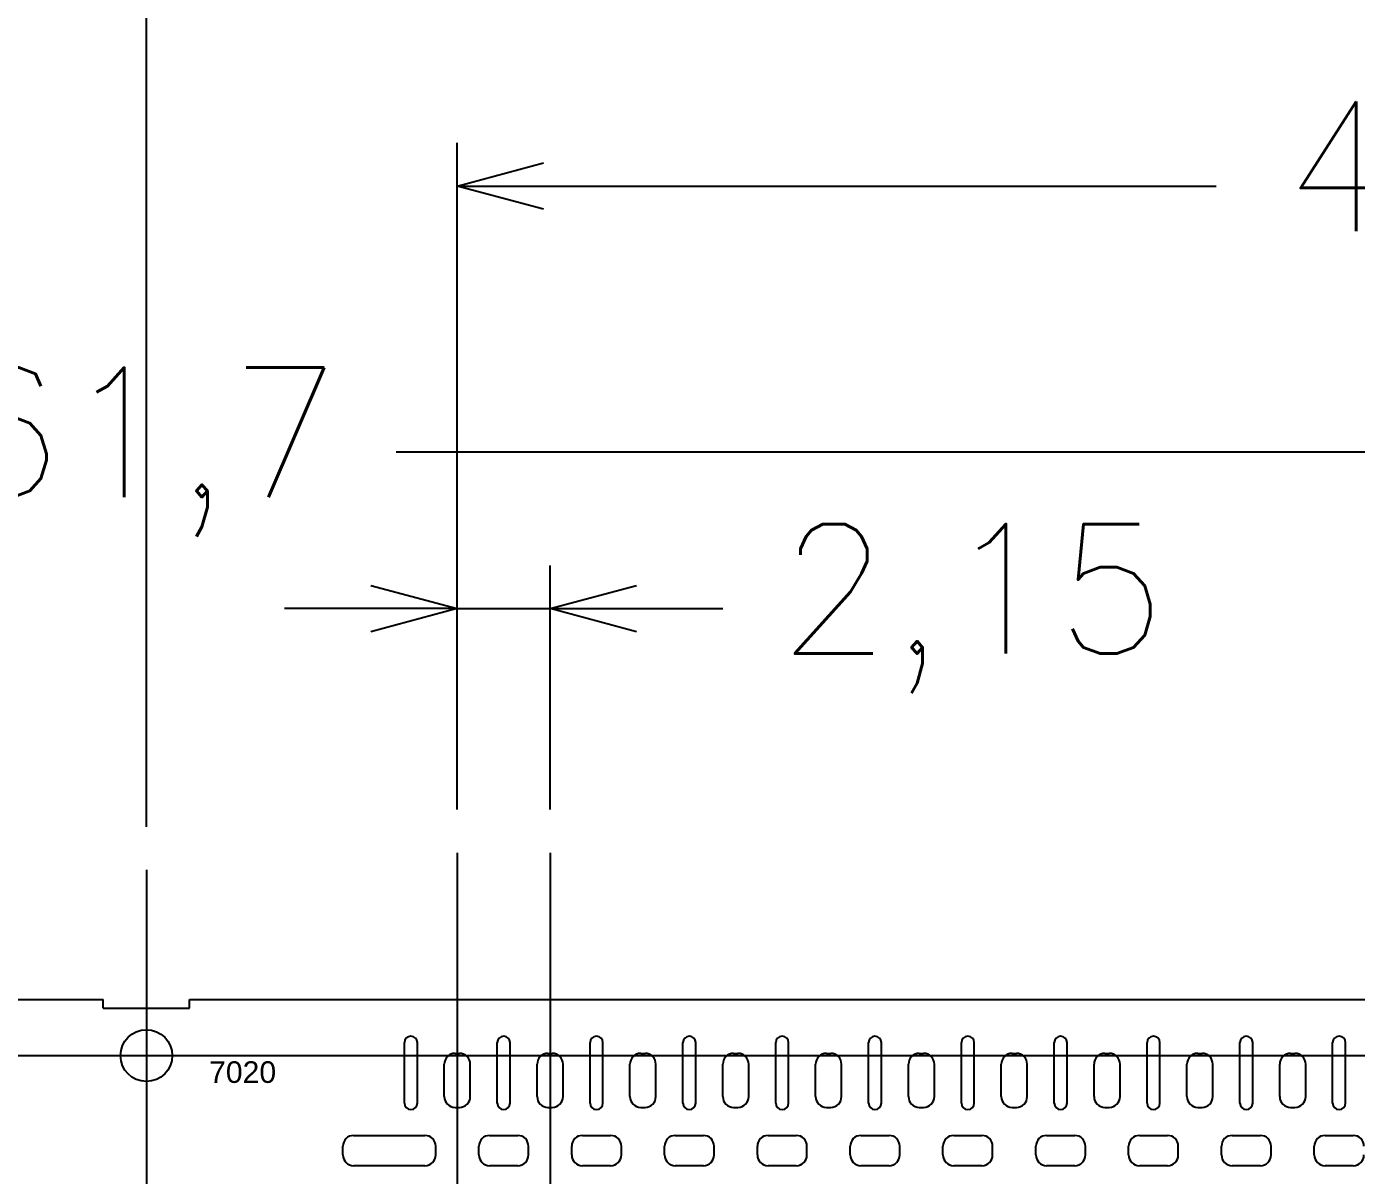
# Model space of a CAD drawing. Header units: millimetres. Extents: x -992 to 1678, y 98 to 1000.
# Drawn here: x -782.72 to -751.92, y 913.04 to 939.65 of the extents above; entities that cross this region are included whole.
import ezdxf

# ---------------------------------------------------------------- set-up
doc = ezdxf.new("R2010")
doc.units = ezdxf.units.MM
doc.header["$PDMODE"] = 3
doc.header["$PDSIZE"] = -1
doc.linetypes.add('CENTER', pattern=[10.16, 6.35, -1.27, 1.27, -1.27])
doc.layers.get('DEFPOINTS').update_dxf_attribs({"color": 10})
for name, color, linetype in [('1', 3, 'Continuous'), ('CEN', 8, 'CENTER'), ('DIM', 7, 'Continuous')]:
    doc.layers.add(name, color=color, linetype=linetype)
doc.styles.add('SIMPLEX', font='simplex')
doc.styles.get("Standard").update_dxf_attribs({"font": 'txt.shx', "bigfont": 'chineset.shx'})
doc.styles.add('STYLE3', font='arial.ttf')
doc.dimstyles.new('ISO-25', dxfattribs={"dimtxt": 2.5, "dimasz": 2.5, "dimexe": 1.25, "dimexo": 0.625, "dimtad": 1, "dimtxsty": 'Standard', "dimcen": 2.5, "dimadec": 0, "dimazin": 0, "dimtfac": 1, "dimtmove": 0, "dimatfit": 3, "dimfxl": 0, "dimarcsym": 0})

# ---------------------------------------------------------------- blocks, each defined once
blk = doc.blocks.new('_OPEN30')
at = {"color": 0, "linetype": 'ByBlock'}
for p, q in [((-1, 0.268), (0, 0)), ((0, 0), (-1, -0.268)), ((0, 0), (-1, 0))]:
    blk.add_line(p, q, dxfattribs=at)
blk = doc.blocks.new('*D2')
at = {"layer": 'DEFPOINTS', "color": 0}
for p in [(-656.549, 952.064), (-903.349, 916.616), (-656.549, 916.616)]:
    blk.add_point(p, dxfattribs=at)
at = {"layer": 'DIM', "color": 0, "lineweight": -2}
for p, q in [((-903.349, 917.616), (-903.349, 953.064)), ((-656.549, 917.616), (-656.549, 953.064)), ((-901.349, 952.064), (-787.449, 952.064)), ((-658.549, 952.064), (-772.449, 952.064))]:
    blk.add_line(p, q, dxfattribs=at)
at = {"layer": 'DIM', "color": 0, "lineweight": -2, "xscale": 2, "yscale": 2, "zscale": 2, "rotation": 180}
blk.add_blockref('_OPEN30', (-903.349, 952.064), dxfattribs=at)
at = {"layer": 'DIM', "color": 0, "lineweight": -2, "xscale": 2, "yscale": 2, "zscale": 2}
blk.add_blockref('_OPEN30', (-656.549, 952.064), dxfattribs=at)
at = {"layer": 'DIM', "color": 0, "insert": (-779.949, 952.064), "char_height": 3, "attachment_point": 5, "style": 'SIMPLEX'}
blk.add_mtext('246,8', dxfattribs=at)
blk = doc.blocks.new('*D26')
at = {"layer": 'DEFPOINTS', "color": 0}
for p in [(-725.449, 935.955), (-772.749, 920.516), (-725.449, 920.516)]:
    blk.add_point(p, dxfattribs=at)
at = {"layer": 'DIM', "color": 0, "lineweight": -2}
for p, q in [((-772.749, 921.516), (-772.749, 936.955)), ((-725.449, 921.516), (-725.449, 936.955)), ((-770.749, 935.955), (-755.17, 935.955)), ((-727.449, 935.955), (-743.027, 935.955))]:
    blk.add_line(p, q, dxfattribs=at)
at = {"layer": 'DIM', "color": 0, "lineweight": -2, "xscale": 2, "yscale": 2, "zscale": 2, "rotation": 180}
blk.add_blockref('_OPEN30', (-772.749, 935.955), dxfattribs=at)
at = {"layer": 'DIM', "color": 0, "lineweight": -2, "xscale": 2, "yscale": 2, "zscale": 2}
blk.add_blockref('_OPEN30', (-725.449, 935.955), dxfattribs=at)
at = {"layer": 'DIM', "color": 0, "insert": (-749.099, 935.955), "char_height": 3, "attachment_point": 5, "style": 'SIMPLEX'}
blk.add_mtext('47,3', dxfattribs=at)
blk = doc.blocks.new('*D27')
at = {"layer": 'DEFPOINTS', "color": 0}
for p in [(-770.599, 926.169), (-772.749, 920.516), (-770.599, 920.516)]:
    blk.add_point(p, dxfattribs=at)
at = {"layer": 'DIM', "color": 0, "lineweight": -2}
for p, q in [((-772.749, 921.516), (-772.749, 927.169)), ((-770.599, 921.516), (-770.599, 927.169)), ((-774.749, 926.169), (-776.749, 926.169)), ((-772.749, 926.169), (-770.599, 926.169)), ((-768.599, 926.169), (-766.599, 926.169))]:
    blk.add_line(p, q, dxfattribs=at)
at = {"layer": 'DIM', "color": 0, "lineweight": -2, "xscale": 2, "yscale": 2, "zscale": 2}
blk.add_blockref('_OPEN30', (-772.749, 926.169), dxfattribs=at)
at = {"layer": 'DIM', "color": 0, "lineweight": -2, "xscale": 2, "yscale": 2, "zscale": 2, "rotation": 180}
blk.add_blockref('_OPEN30', (-770.599, 926.169), dxfattribs=at)
at = {"layer": 'DIM', "color": 0, "insert": (-760.813, 926.169), "char_height": 3, "attachment_point": 5, "style": 'SIMPLEX'}
blk.add_mtext('2,15', dxfattribs=at)
blk = doc.blocks.new('*D32')
at = {"layer": 'DEFPOINTS', "color": 0}
for p in [(-779.949, 942.797), (-841.649, 920.116), (-779.949, 920.116)]:
    blk.add_point(p, dxfattribs=at)
at = {"layer": 'DIM', "color": 0, "lineweight": -2}
for p, q in [((-841.649, 921.116), (-841.649, 943.797)), ((-779.949, 921.116), (-779.949, 943.797)), ((-839.649, 942.797), (-816.584, 942.797)), ((-781.949, 942.797), (-805.013, 942.797))]:
    blk.add_line(p, q, dxfattribs=at)
at = {"layer": 'DIM', "color": 0, "lineweight": -2, "xscale": 2, "yscale": 2, "zscale": 2, "rotation": 180}
blk.add_blockref('_OPEN30', (-841.649, 942.797), dxfattribs=at)
at = {"layer": 'DIM', "color": 0, "lineweight": -2, "xscale": 2, "yscale": 2, "zscale": 2}
blk.add_blockref('_OPEN30', (-779.949, 942.797), dxfattribs=at)
at = {"layer": 'DIM', "color": 0, "insert": (-810.799, 942.797), "char_height": 3, "attachment_point": 5, "style": 'SIMPLEX'}
blk.add_mtext('61,7', dxfattribs=at)
blk = doc.blocks.new('*D30')
at = {"layer": 'DEFPOINTS', "color": 0}
for p in [(-718.249, 942.797), (-779.949, 920.116), (-718.249, 920.116)]:
    blk.add_point(p, dxfattribs=at)
at = {"layer": 'DIM', "color": 0, "lineweight": -2}
for p, q in [((-779.949, 921.116), (-779.949, 943.797)), ((-718.249, 921.116), (-718.249, 943.797)), ((-777.949, 942.797), (-754.884, 942.797)), ((-720.249, 942.797), (-743.313, 942.797))]:
    blk.add_line(p, q, dxfattribs=at)
at = {"layer": 'DIM', "color": 0, "lineweight": -2, "xscale": 2, "yscale": 2, "zscale": 2, "rotation": 180}
blk.add_blockref('_OPEN30', (-779.949, 942.797), dxfattribs=at)
at = {"layer": 'DIM', "color": 0, "lineweight": -2, "xscale": 2, "yscale": 2, "zscale": 2}
blk.add_blockref('_OPEN30', (-718.249, 942.797), dxfattribs=at)
at = {"layer": 'DIM', "color": 0, "insert": (-749.099, 942.797), "char_height": 3, "attachment_point": 5, "style": 'SIMPLEX'}
blk.add_mtext('61,7', dxfattribs=at)
blk = doc.blocks.new('*D37')
at = {"layer": 'DEFPOINTS', "color": 0}
for p in [(-749.099, 929.794), (-810.799, 920.616), (-749.099, 920.616)]:
    blk.add_point(p, dxfattribs=at)
at = {"layer": 'DIM', "color": 0, "lineweight": -2}
for p, q in [((-810.799, 921.616), (-810.799, 930.794)), ((-749.099, 921.616), (-749.099, 930.794)), ((-808.799, 929.794), (-785.734, 929.794)), ((-751.099, 929.794), (-774.163, 929.794))]:
    blk.add_line(p, q, dxfattribs=at)
at = {"layer": 'DIM', "color": 0, "lineweight": -2, "xscale": 2, "yscale": 2, "zscale": 2, "rotation": 180}
blk.add_blockref('_OPEN30', (-810.799, 929.794), dxfattribs=at)
at = {"layer": 'DIM', "color": 0, "lineweight": -2, "xscale": 2, "yscale": 2, "zscale": 2}
blk.add_blockref('_OPEN30', (-749.099, 929.794), dxfattribs=at)
at = {"layer": 'DIM', "color": 0, "insert": (-779.949, 929.794), "char_height": 3, "attachment_point": 5, "style": 'SIMPLEX'}
blk.add_mtext('61,7', dxfattribs=at)

msp = doc.modelspace()

# ---------------------------------------------------------------- linework, layer by layer
at = {"layer": '1', "linetype": 'ByBlock'}
for p, q in [((-810.7986804, 917.11640189), (-780.9486804, 917.11640189)), ((-778.9486804, 917.11640189), (-749.0986804, 917.11640189)), ((-773.2486804, 913.51640189), (-773.2486804, 913.71640189)), ((-772.2486804, 913.51640189), (-772.2486804, 913.71640189)), ((-771.0986804, 913.51640189), (-771.0986804, 913.71640189)), ((-770.0986804, 913.51640189), (-770.0986804, 913.71640189)), ((-768.9486804, 913.51640189), (-768.9486804, 913.71640189)), ((-767.9486804, 913.51640189), (-767.9486804, 913.71640189)), ((-766.7986804, 913.51640189), (-766.7986804, 913.71640189)), ((-765.7986804, 913.51640189), (-765.7986804, 913.71640189)), ((-764.6486804, 913.51640189), (-764.6486804, 913.71640189)), ((-763.6486804, 913.51640189), (-763.6486804, 913.71640189)), ((-762.4986804, 913.51640189), (-762.4986804, 913.71640189)), ((-761.4986804, 913.51640189), (-761.4986804, 913.71640189)), ((-760.3486804, 913.51640189), (-760.3486804, 913.71640189)), ((-759.3486804, 913.51640189), (-759.3486804, 913.71640189)), ((-758.1986804, 913.51640189), (-758.1986804, 913.71640189)), ((-757.1986804, 913.51640189), (-757.1986804, 913.71640189)), ((-756.0486804, 913.51640189), (-756.0486804, 913.71640189)), ((-755.0486804, 913.51640189), (-755.0486804, 913.71640189)), ((-753.8986804, 913.51640189), (-753.8986804, 913.71640189)), ((-752.8986804, 913.51640189), (-752.8986804, 913.71640189)), ((-773.4986804, 913.26640189), (-775.1486804, 913.26640189)), ((-771.3486804, 913.26640189), (-771.9986804, 913.26640189)), ((-769.1986804, 913.26640189), (-769.8486804, 913.26640189)), ((-767.0486804, 913.26640189), (-767.6986804, 913.26640189)), ((-764.8986804, 913.26640189), (-765.5486804, 913.26640189)), ((-762.7486804, 913.26640189), (-763.3986804, 913.26640189)), ((-760.5986804, 913.26640189), (-761.2486804, 913.26640189)), ((-758.4486804, 913.26640189), (-759.0986804, 913.26640189)), ((-756.2986804, 913.26640189), (-756.9486804, 913.26640189)), ((-754.1486804, 913.26640189), (-754.7986804, 913.26640189)), ((-751.9986804, 913.26640189), (-752.6486804, 913.26640189))]:
    msp.add_line(p, q, dxfattribs=at)
at = {"layer": '1'}
for p, q in [((-780.9486804, 916.91640189), (-780.9486804, 917.11640189)), ((-780.9486804, 916.91640189), (-779.9486804, 916.91640189)), ((-779.9486804, 916.91640189), (-778.9486804, 916.91640189)), ((-778.9486804, 916.91640189), (-778.9486804, 917.11640189)), ((-773.9736804, 914.71640189), (-773.9736804, 916.11640189)), ((-773.9736804, 914.71640189), (-773.9736804, 916.11640189)), ((-773.6736804, 914.71640189), (-773.6736804, 916.11640189)), ((-773.6736804, 914.71640189), (-773.6736804, 916.11640189)), ((-771.8236804, 914.71640189), (-771.8236804, 916.11640189)), ((-771.8236804, 914.71640189), (-771.8236804, 916.11640189)), ((-771.5236804, 914.71640189), (-771.5236804, 916.11640189)), ((-771.5236804, 914.71640189), (-771.5236804, 916.11640189)), ((-769.6736804, 914.71640189), (-769.6736804, 916.11640189)), ((-769.6736804, 914.71640189), (-769.6736804, 916.11640189)), ((-769.3736804, 914.71640189), (-769.3736804, 916.11640189)), ((-769.3736804, 914.71640189), (-769.3736804, 916.11640189)), ((-767.5236804, 914.71640189), (-767.5236804, 916.11640189)), ((-767.5236804, 914.71640189), (-767.5236804, 916.11640189)), ((-767.2236804, 914.71640189), (-767.2236804, 916.11640189)), ((-767.2236804, 914.71640189), (-767.2236804, 916.11640189)), ((-765.3736804, 914.71640189), (-765.3736804, 916.11640189)), ((-765.3736804, 914.71640189), (-765.3736804, 916.11640189)), ((-765.0736804, 914.71640189), (-765.0736804, 916.11640189)), ((-765.0736804, 914.71640189), (-765.0736804, 916.11640189)), ((-763.2236804, 914.71640189), (-763.2236804, 916.11640189)), ((-763.2236804, 914.71640189), (-763.2236804, 916.11640189)), ((-762.9236804, 914.71640189), (-762.9236804, 916.11640189)), ((-762.9236804, 914.71640189), (-762.9236804, 916.11640189)), ((-761.0736804, 914.71640189), (-761.0736804, 916.11640189)), ((-761.0736804, 914.71640189), (-761.0736804, 916.11640189)), ((-760.7736804, 914.71640189), (-760.7736804, 916.11640189)), ((-760.7736804, 914.71640189), (-760.7736804, 916.11640189)), ((-758.9236804, 914.71640189), (-758.9236804, 916.11640189)), ((-758.9236804, 914.71640189), (-758.9236804, 916.11640189)), ((-758.6236804, 914.71640189), (-758.6236804, 916.11640189)), ((-758.6236804, 914.71640189), (-758.6236804, 916.11640189)), ((-756.7736804, 914.71640189), (-756.7736804, 916.11640189)), ((-756.7736804, 914.71640189), (-756.7736804, 916.11640189)), ((-756.4736804, 914.71640189), (-756.4736804, 916.11640189)), ((-756.4736804, 914.71640189), (-756.4736804, 916.11640189)), ((-754.6236804, 914.71640189), (-754.6236804, 916.11640189)), ((-754.6236804, 914.71640189), (-754.6236804, 916.11640189)), ((-754.3236804, 914.71640189), (-754.3236804, 916.11640189)), ((-754.3236804, 914.71640189), (-754.3236804, 916.11640189)), ((-752.4736804, 914.71640189), (-752.4736804, 916.11640189)), ((-752.4736804, 914.71640189), (-752.4736804, 916.11640189)), ((-752.1736804, 914.71640189), (-752.1736804, 916.11640189)), ((-752.1736804, 914.71640189), (-752.1736804, 916.11640189)), ((-772.7986804, 915.86640189), (-772.6986804, 915.86640189)), ((-770.6486804, 915.86640189), (-770.5486804, 915.86640189)), ((-768.4986804, 915.86640189), (-768.3986804, 915.86640189)), ((-766.3486804, 915.86640189), (-766.2486804, 915.86640189)), ((-764.1986804, 915.86640189), (-764.0986804, 915.86640189)), ((-762.0486804, 915.86640189), (-761.9486804, 915.86640189)), ((-759.8986804, 915.86640189), (-759.7986804, 915.86640189)), ((-757.7486804, 915.86640189), (-757.6486804, 915.86640189)), ((-755.5986804, 915.86640189), (-755.4986804, 915.86640189)), ((-753.4486804, 915.86640189), (-753.3486804, 915.86640189)), ((-773.0486804, 914.86640189), (-773.0486804, 915.61640189)), ((-772.4486804, 914.86640189), (-772.4486804, 915.61640189)), ((-770.8986804, 914.86640189), (-770.8986804, 915.61640189)), ((-770.2986804, 914.86640189), (-770.2986804, 915.61640189)), ((-768.7486804, 914.86640189), (-768.7486804, 915.61640189)), ((-768.1486804, 914.86640189), (-768.1486804, 915.61640189)), ((-766.5986804, 914.86640189), (-766.5986804, 915.61640189)), ((-765.9986804, 914.86640189), (-765.9986804, 915.61640189)), ((-764.4486804, 914.86640189), (-764.4486804, 915.61640189)), ((-763.8486804, 914.86640189), (-763.8486804, 915.61640189)), ((-762.2986804, 914.86640189), (-762.2986804, 915.61640189)), ((-761.6986804, 914.86640189), (-761.6986804, 915.61640189)), ((-760.1486804, 914.86640189), (-760.1486804, 915.61640189)), ((-759.5486804, 914.86640189), (-759.5486804, 915.61640189)), ((-757.9986804, 914.86640189), (-757.9986804, 915.61640189)), ((-757.3986804, 914.86640189), (-757.3986804, 915.61640189)), ((-755.8486804, 914.86640189), (-755.8486804, 915.61640189)), ((-755.2486804, 914.86640189), (-755.2486804, 915.61640189)), ((-753.6986804, 914.86640189), (-753.6986804, 915.61640189)), ((-753.0986804, 914.86640189), (-753.0986804, 915.61640189)), ((-772.7986804, 914.61640189), (-772.6986804, 914.61640189)), ((-770.6486804, 914.61640189), (-770.5486804, 914.61640189)), ((-768.4986804, 914.61640189), (-768.3986804, 914.61640189)), ((-766.3486804, 914.61640189), (-766.2486804, 914.61640189)), ((-764.1986804, 914.61640189), (-764.0986804, 914.61640189)), ((-762.0486804, 914.61640189), (-761.9486804, 914.61640189)), ((-759.8986804, 914.61640189), (-759.7986804, 914.61640189)), ((-757.7486804, 914.61640189), (-757.6486804, 914.61640189)), ((-755.5986804, 914.61640189), (-755.4986804, 914.61640189)), ((-753.4486804, 914.61640189), (-753.3486804, 914.61640189)), ((-775.1486804, 913.96640189), (-773.4986804, 913.96640189)), ((-771.9986804, 913.96640189), (-771.3486804, 913.96640189)), ((-769.8486804, 913.96640189), (-769.1986804, 913.96640189)), ((-767.6986804, 913.96640189), (-767.0486804, 913.96640189)), ((-765.5486804, 913.96640189), (-764.8986804, 913.96640189)), ((-763.3986804, 913.96640189), (-762.7486804, 913.96640189)), ((-761.2486804, 913.96640189), (-760.5986804, 913.96640189)), ((-759.0986804, 913.96640189), (-758.4486804, 913.96640189)), ((-756.9486804, 913.96640189), (-756.2986804, 913.96640189)), ((-754.7986804, 913.96640189), (-754.1486804, 913.96640189)), ((-752.6486804, 913.96640189), (-751.9986804, 913.96640189)), ((-775.3986804, 913.51640189), (-775.3986804, 913.71640189))]:
    msp.add_line(p, q, dxfattribs=at)
msp.add_circle((-779.9486804, 915.81640189), 0.6, dxfattribs=at)
for centre, radius, start, end in [((-773.8236804, 916.11640189), 0.15, 0, 180), ((-773.8236804, 916.11640189), 0.15, 0, 180), ((-771.6736804, 916.11640189), 0.15, 0, 180), ((-771.6736804, 916.11640189), 0.15, 0, 180), ((-769.5236804, 916.11640189), 0.15, 0, 180), ((-769.5236804, 916.11640189), 0.15, 0, 180), ((-767.3736804, 916.11640189), 0.15, 0, 180), ((-767.3736804, 916.11640189), 0.15, 0, 180), ((-765.2236804, 916.11640189), 0.15, 0, 180), ((-765.2236804, 916.11640189), 0.15, 0, 180), ((-763.0736804, 916.11640189), 0.15, 0, 180), ((-763.0736804, 916.11640189), 0.15, 0, 180), ((-760.9236804, 916.11640189), 0.15, 0, 180), ((-760.9236804, 916.11640189), 0.15, 0, 180), ((-758.7736804, 916.11640189), 0.15, 0, 180), ((-758.7736804, 916.11640189), 0.15, 0, 180), ((-756.6236804, 916.11640189), 0.15, 0, 180), ((-756.6236804, 916.11640189), 0.15, 0, 180), ((-754.4736804, 916.11640189), 0.15, 0, 180), ((-754.4736804, 916.11640189), 0.15, 0, 180), ((-752.3236804, 916.11640189), 0.15, 0, 180), ((-752.3236804, 916.11640189), 0.15, 0, 180), ((-772.7986804, 915.61640189), 0.25, 90, 180), ((-772.6986804, 915.61640189), 0.25, 0, 90), ((-770.6486804, 915.61640189), 0.25, 90, 180), ((-770.5486804, 915.61640189), 0.25, 0, 90), ((-768.4986804, 915.61640189), 0.25, 90, 180), ((-768.3986804, 915.61640189), 0.25, 0, 90), ((-766.3486804, 915.61640189), 0.25, 90, 180), ((-766.2486804, 915.61640189), 0.25, 0, 90), ((-764.1986804, 915.61640189), 0.25, 90, 180), ((-764.0986804, 915.61640189), 0.25, 0, 90), ((-762.0486804, 915.61640189), 0.25, 90, 180), ((-761.9486804, 915.61640189), 0.25, 0, 90), ((-759.8986804, 915.61640189), 0.25, 90, 180), ((-759.7986804, 915.61640189), 0.25, 0, 90), ((-757.7486804, 915.61640189), 0.25, 90, 180), ((-757.6486804, 915.61640189), 0.25, 0, 90), ((-755.5986804, 915.61640189), 0.25, 90, 180), ((-755.4986804, 915.61640189), 0.25, 0, 90), ((-753.4486804, 915.61640189), 0.25, 90, 180), ((-753.3486804, 915.61640189), 0.25, 0, 90), ((-772.7986804, 914.86640189), 0.25, 180, 270), ((-772.6986804, 914.86640189), 0.25, 270, 0), ((-770.6486804, 914.86640189), 0.25, 180, 270), ((-770.5486804, 914.86640189), 0.25, 270, 0), ((-768.4986804, 914.86640189), 0.25, 180, 270), ((-768.3986804, 914.86640189), 0.25, 270, 0), ((-766.3486804, 914.86640189), 0.25, 180, 270), ((-766.2486804, 914.86640189), 0.25, 270, 0), ((-764.1986804, 914.86640189), 0.25, 180, 270), ((-764.0986804, 914.86640189), 0.25, 270, 0), ((-762.0486804, 914.86640189), 0.25, 180, 270), ((-761.9486804, 914.86640189), 0.25, 270, 0), ((-759.8986804, 914.86640189), 0.25, 180, 270), ((-759.7986804, 914.86640189), 0.25, 270, 0), ((-757.7486804, 914.86640189), 0.25, 180, 270), ((-757.6486804, 914.86640189), 0.25, 270, 0), ((-755.5986804, 914.86640189), 0.25, 180, 270), ((-755.4986804, 914.86640189), 0.25, 270, 0), ((-753.4486804, 914.86640189), 0.25, 180, 270), ((-753.3486804, 914.86640189), 0.25, 270, 0), ((-773.8236804, 914.71640189), 0.15, 180, 0), ((-773.8236804, 914.71640189), 0.15, 180, 0), ((-771.6736804, 914.71640189), 0.15, 180, 0), ((-771.6736804, 914.71640189), 0.15, 180, 0), ((-769.5236804, 914.71640189), 0.15, 180, 0), ((-769.5236804, 914.71640189), 0.15, 180, 0), ((-767.3736804, 914.71640189), 0.15, 180, 0), ((-767.3736804, 914.71640189), 0.15, 180, 0), ((-765.2236804, 914.71640189), 0.15, 180, 0), ((-765.2236804, 914.71640189), 0.15, 180, 0), ((-763.0736804, 914.71640189), 0.15, 180, 0), ((-763.0736804, 914.71640189), 0.15, 180, 0), ((-760.9236804, 914.71640189), 0.15, 180, 0), ((-760.9236804, 914.71640189), 0.15, 180, 0), ((-758.7736804, 914.71640189), 0.15, 180, 0), ((-758.7736804, 914.71640189), 0.15, 180, 0), ((-756.6236804, 914.71640189), 0.15, 180, 0), ((-756.6236804, 914.71640189), 0.15, 180, 0), ((-754.4736804, 914.71640189), 0.15, 180, 0), ((-754.4736804, 914.71640189), 0.15, 180, 0), ((-752.3236804, 914.71640189), 0.15, 180, 0), ((-752.3236804, 914.71640189), 0.15, 180, 0), ((-775.1486804, 913.71640189), 0.25, 90, 180), ((-775.1486804, 913.51640189), 0.25, 180, 270)]:
    msp.add_arc(centre, radius, start, end, dxfattribs=at)
at = {"layer": '1', "linetype": 'ByBlock'}
for centre, start, end in [((-773.4986804, 913.71640189), 0, 90), ((-771.9986804, 913.71640189), 90, 180), ((-771.3486804, 913.71640189), 0, 90), ((-769.8486804, 913.71640189), 90, 180), ((-769.1986804, 913.71640189), 0, 90), ((-767.6986804, 913.71640189), 90, 180), ((-767.0486804, 913.71640189), 0, 90), ((-765.5486804, 913.71640189), 90, 180), ((-764.8986804, 913.71640189), 0, 90), ((-763.3986804, 913.71640189), 90, 180), ((-762.7486804, 913.71640189), 0, 90), ((-761.2486804, 913.71640189), 90, 180), ((-760.5986804, 913.71640189), 0, 90), ((-759.0986804, 913.71640189), 90, 180), ((-758.4486804, 913.71640189), 0, 90), ((-756.9486804, 913.71640189), 90, 180), ((-756.2986804, 913.71640189), 0, 90), ((-754.7986804, 913.71640189), 90, 180), ((-754.1486804, 913.71640189), 0, 90), ((-752.6486804, 913.71640189), 90, 180), ((-751.9986804, 913.71640189), 0, 90), ((-773.4986804, 913.51640189), 270, 0), ((-771.9986804, 913.51640189), 180, 270), ((-771.3486804, 913.51640189), 270, 0), ((-769.8486804, 913.51640189), 180, 270), ((-769.1986804, 913.51640189), 270, 0), ((-767.6986804, 913.51640189), 180, 270), ((-767.0486804, 913.51640189), 270, 0), ((-765.5486804, 913.51640189), 180, 270), ((-764.8986804, 913.51640189), 270, 0), ((-763.3986804, 913.51640189), 180, 270), ((-762.7486804, 913.51640189), 270, 0), ((-761.2486804, 913.51640189), 180, 270), ((-760.5986804, 913.51640189), 270, 0), ((-759.0986804, 913.51640189), 180, 270), ((-758.4486804, 913.51640189), 270, 0), ((-756.9486804, 913.51640189), 180, 270), ((-756.2986804, 913.51640189), 270, 0), ((-754.7986804, 913.51640189), 180, 270), ((-754.1486804, 913.51640189), 270, 0), ((-752.6486804, 913.51640189), 180, 270), ((-751.9986804, 913.51640189), 270, 0)]:
    msp.add_arc(centre, 0.25, start, end, dxfattribs=at)
at = {"layer": 'CEN', "linetype": 'ByBlock'}
for p, q in [((-772.7486804, 920.51640189), (-772.7486804, 853.71640189)), ((-770.5986804, 920.51640189), (-770.5986804, 853.71640189)), ((-779.9486804, 920.11640189), (-779.9486804, 854.11640189)), ((-779.9486804, 920.11640189), (-779.9486804, 854.11640189)), ((-901.6236804, 915.81640189), (-659.2736804, 915.81640189))]:
    msp.add_line(p, q, dxfattribs=at)

# ---------------------------------------------------------------- texts
at = {"layer": '1', "style": 'STYLE3'}
msp.add_text('7020', height=0.5, dxfattribs=at).set_placement((-778.49707492, 915.18409731))

# ---------------------------------------------------------------- dimensions: what is measured, and where the dimension line sits
at = {"layer": 'DIM'}
for base, p1, p2, picture, middle in [((-656.5486803994, 952.0636081337), (-903.3486803994, 916.6164018862), (-656.5486803994, 916.6164018862), '*D2', (-779.9486803994, 952.0636081337)), ((-779.9486803994, 942.7969729261), (-841.6486803994, 920.1164018862), (-779.9486803994, 920.1164018862), '*D32', (-810.7986803994, 942.7969729261)), ((-718.2486803994, 942.7969729261), (-779.9486803994, 920.1164018862), (-718.2486803994, 920.1164018862), '*D30', (-749.0986803994, 942.7969729261)), ((-725.4486803994, 935.9550604943), (-772.7486803994, 920.5164018862), (-725.4486803994, 920.5164018862), '*D26', (-749.0986803994, 935.9550604943)), ((-749.0986803994, 929.7942278437), (-810.7986803994, 920.6164018862), (-749.0986803994, 920.6164018862), '*D37', (-779.9486803994, 929.7942278437)), ((-770.5986804, 926.1692089), (-772.7486804, 920.51640189), (-770.5986804, 920.51640189), '*D27', (-760.81296611, 926.1692089))]:
    dim = msp.add_linear_dim(base=base, p1=p1, p2=p2, dimstyle='ISO-25', override={"dimtxt": 3, "dimasz": 2, "dimexe": 1, "dimexo": 1, "dimgap": 1.5, "dimtad": 0, "dimdec": 8, "dimtxsty": 'SIMPLEX', "dimblk1": 'OPEN30', "dimblk2": 'OPEN30', "dimsah": 1, "dimtp": 0.05, "dimtm": 0.05, "dimtfac": 0.5, "dimtdec": 8}, dxfattribs=at)
    dim.commit()
    dim.dimension.update_dxf_attribs({"geometry": picture, "text_midpoint": middle})

doc.saveas('drawing.dxf')
